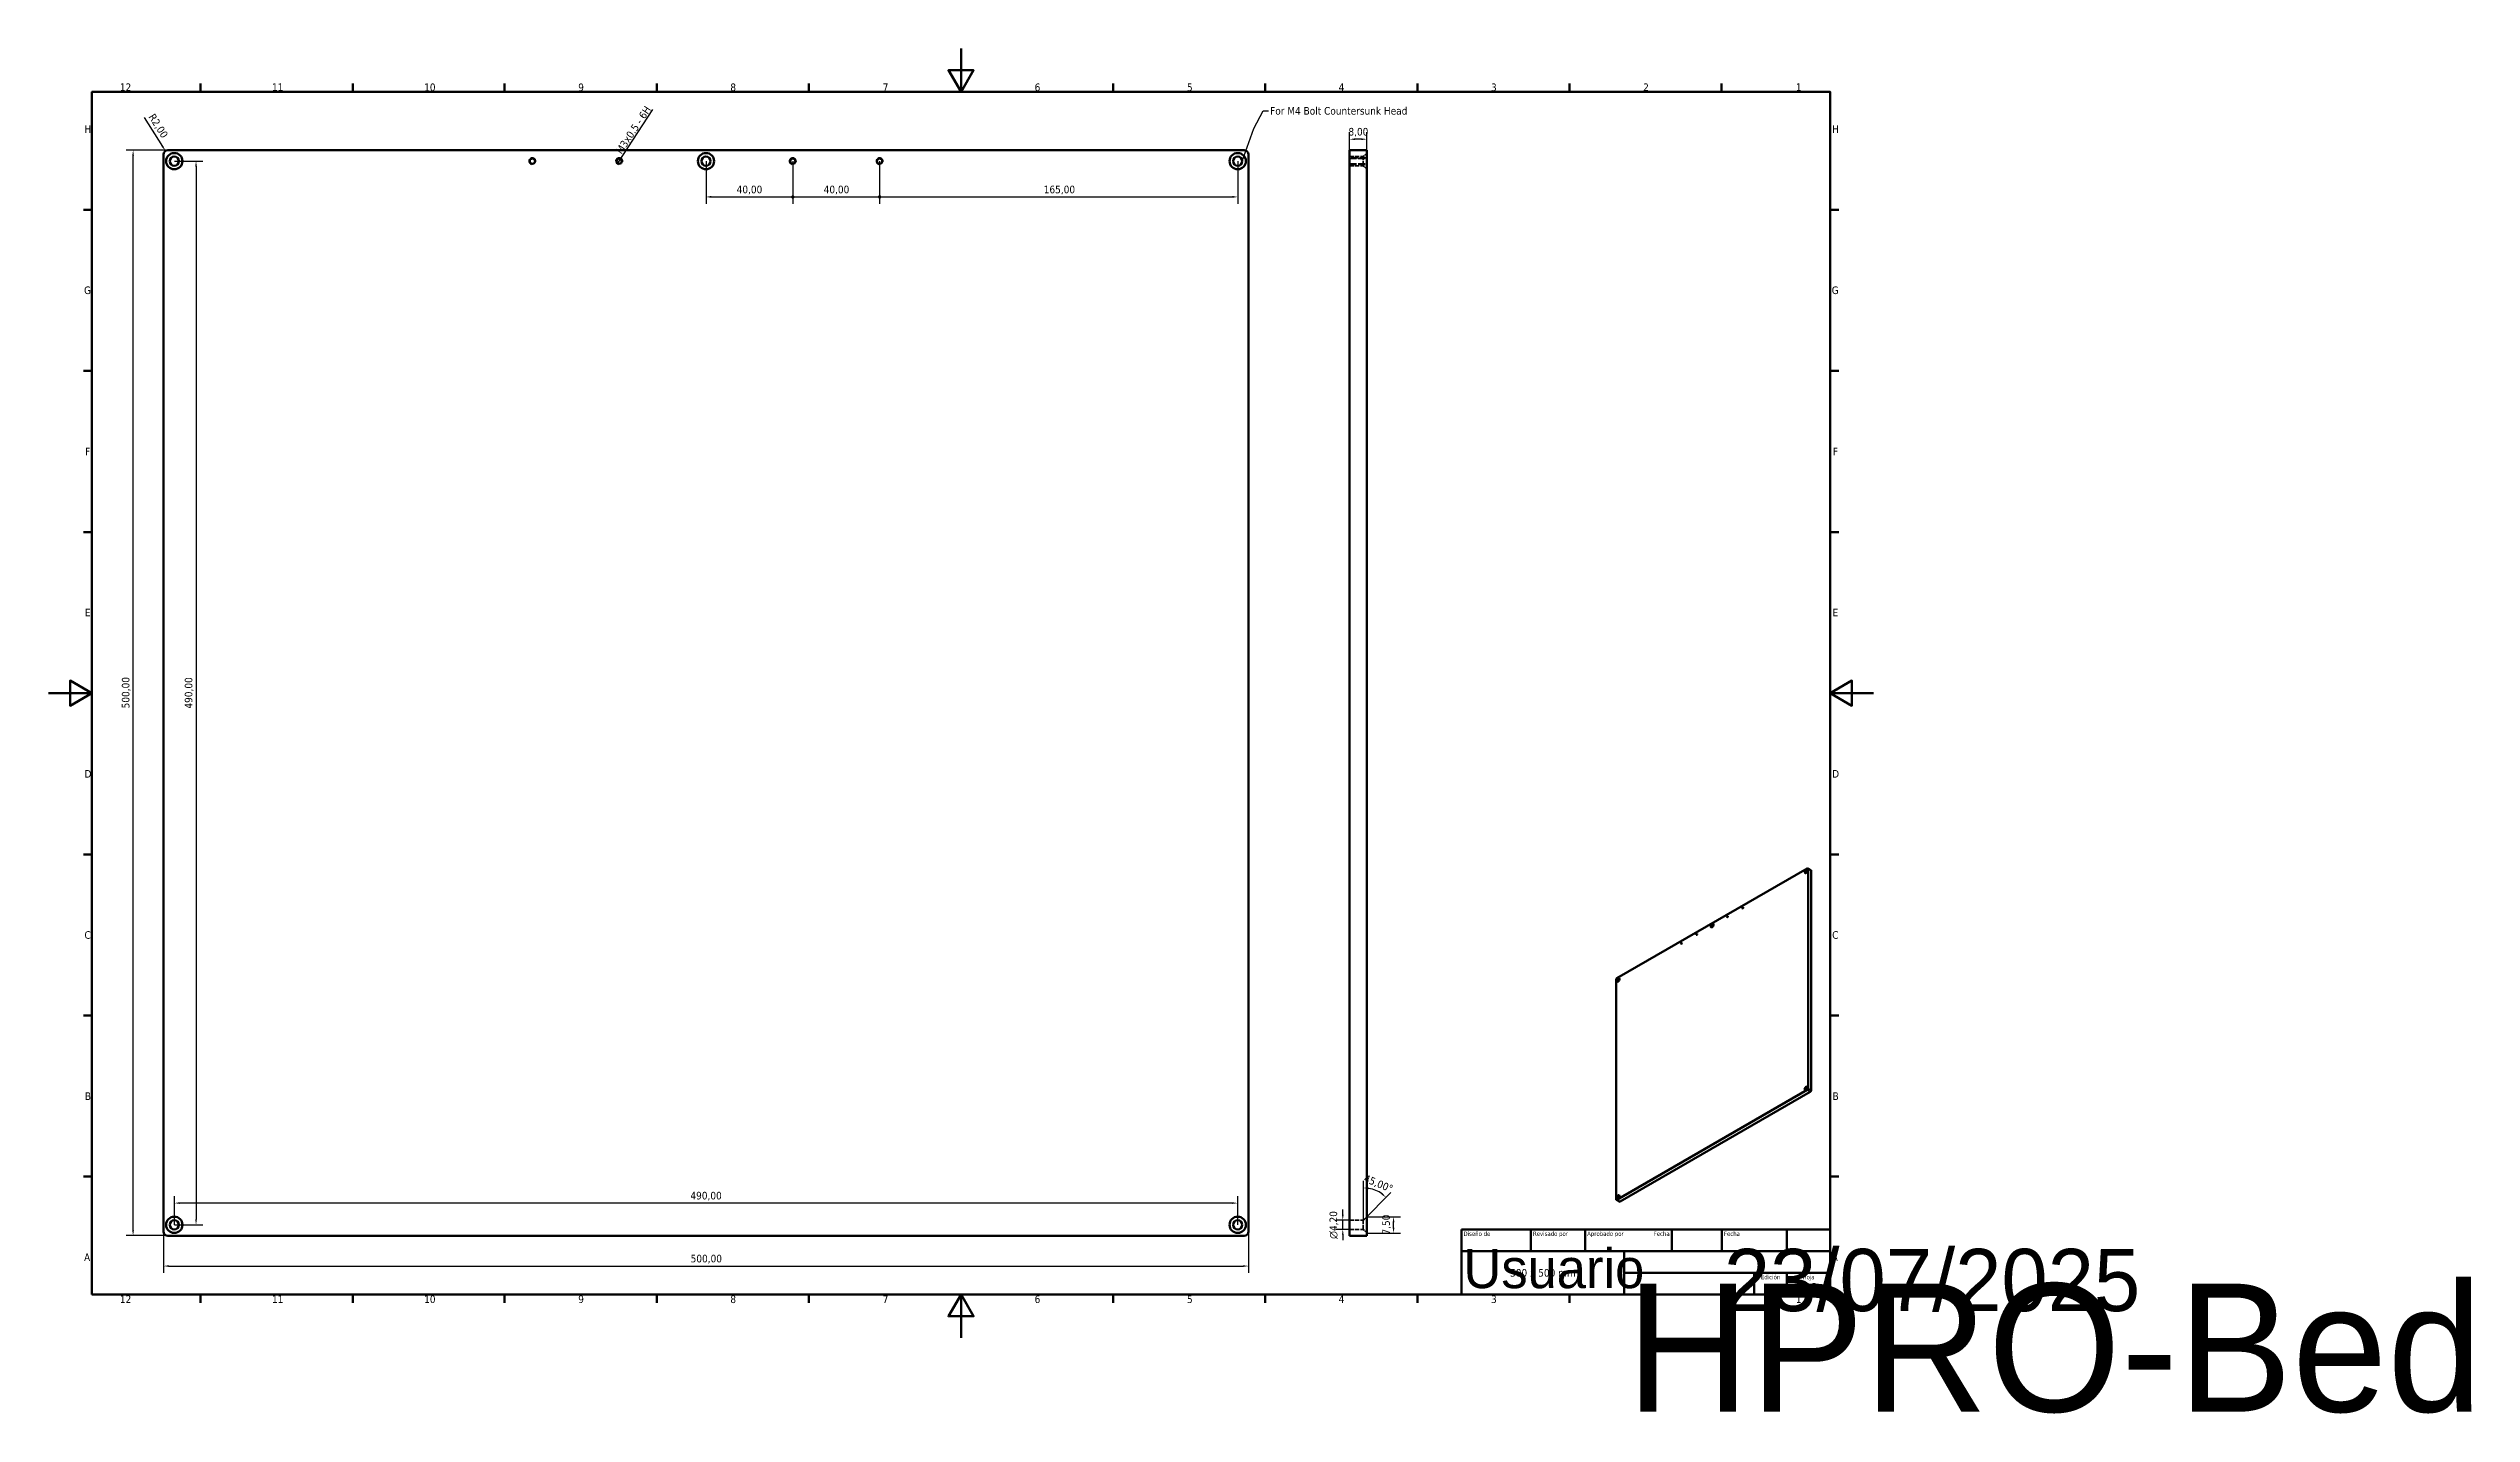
# Model space of a CAD drawing. Header units: millimetres. Extents: x 0 to 1117, y -35 to 594.
import ezdxf
from ezdxf.enums import TextEntityAlignment as Align

# ---------------------------------------------------------------- set-up
doc = ezdxf.new("R2018")
doc.units = ezdxf.units.MM
doc.linetypes.add('DASHED', pattern=[0.2068, 0.1655, -0.0413])
for name, color, linetype, lineweight in [('Borde (ISO)', 7, 'Continuous', 70), ('Cota (ISO)', 7, 'Continuous', 25), ('Oculto (ISO)', 7, 'DASHED', 35), ('Símbolo (ISO)', 7, 'Continuous', 25), ('Título (ISO)', 7, 'Continuous', 50), ('Visible (ISO)', 7, 'Continuous', 50), ('Visible fina (ISO)', 7, 'Continuous', 35)]:
    doc.layers.add(name, color=color, linetype=linetype, lineweight=lineweight)
doc.styles.add('Estilo de texto41', font='tahoma.ttf')
doc.styles.add('Texto de nota (ISO)', font='tahoma.ttf')
doc.dimstyles.new('Por defecto (ISO)', dxfattribs={"dimtxt": 3.5, "dimasz": 2.5, "dimexe": 3.175, "dimexo": 0, "dimgap": 0.762, "dimtad": 1, "dimzin": 0, "dimtxsty": 'Texto de nota (ISO)', "dimcen": 0.09, "dimdle": 10, "dimclrd": 256, "dimclre": 256, "dimclrt": 256, "dimazin": 0, "dimtfac": 1.001486, "dimtmove": 0, "dimatfit": 3, "dimfxl": 1, "dimtolj": 1, "dimtzin": 0, "dimlwd": -1, "dimlwe": -1, "dimarcsym": 0})
doc.dimstyles.new('Por defecto (ISO)$7', dxfattribs={"dimtxt": 3.5, "dimasz": 2.5, "dimexe": 3.175, "dimexo": 0, "dimgap": 0.762, "dimtad": 1, "dimzin": 0, "dimtxsty": 'Texto de nota (ISO)', "dimcen": 0.09, "dimdle": 10, "dimclrd": 256, "dimclre": 256, "dimclrt": 256, "dimazin": 0, "dimtfac": 1.001486, "dimtmove": 0, "dimatfit": 3, "dimfxl": 1, "dimtolj": 1, "dimtzin": 0, "dimlwd": -1, "dimlwe": -1, "dimarcsym": 0})
doc.dimstyles.new('Por defecto - Método 1b (ISO)$7', dxfattribs={"dimtxt": 3.5, "dimasz": 2.5, "dimexe": 3.175, "dimexo": 0, "dimgap": 0.762, "dimtad": 1, "dimtoh": 1, "dimtxsty": 'Texto de nota (ISO)', "dimcen": 0.09, "dimdle": 10, "dimclrd": 256, "dimclre": 256, "dimclrt": 256, "dimazin": 2, "dimtfac": 1, "dimtmove": 0, "dimatfit": 3, "dimfxl": 1, "dimtolj": 1, "dimlwd": -1, "dimlwe": -1, "dimarcsym": 0})

# ---------------------------------------------------------------- blocks, each defined once
blk = doc.blocks.new('Marcos Marco por defecto')
at = {"layer": 'Borde (ISO)'}
for p, q in [((70.1, 574), (70.1, 577.9)), ((140.2, 574), (140.2, 577.9)), ((210.2, 574), (210.2, 577.9)), ((280.3, 574), (280.3, 577.9)), ((350.4, 574), (350.4, 577.9)), ((490.6, 574), (490.6, 577.9)), ((560.7, 574), (560.7, 577.9)), ((630.8, 574), (630.8, 577.9)), ((700.8, 574), (700.8, 577.9)), ((770.9, 574), (770.9, 577.9)), ((20, 519.7), (16.1, 519.7)), ((821, 519.7), (824.9, 519.7)), ((20, 445.5), (16.1, 445.5)), ((821, 445.5), (824.9, 445.5)), ((20, 371.2), (16.1, 371.2)), ((821, 371.2), (824.9, 371.2)), ((20, 222.7), (16.1, 222.7)), ((821, 222.7), (824.9, 222.7)), ((20, 148.5), (16.1, 148.5)), ((821, 148.5), (824.9, 148.5)), ((20, 74.3), (16.1, 74.3)), ((821, 74.3), (824.9, 74.3)), ((70.1, 20), (70.1, 16.1)), ((140.2, 20), (140.2, 16.1)), ((210.2, 20), (210.2, 16.1)), ((280.3, 20), (280.3, 16.1)), ((350.4, 20), (350.4, 16.1)), ((490.6, 20), (490.6, 16.1)), ((560.7, 20), (560.7, 16.1)), ((630.8, 20), (630.8, 16.1)), ((700.8, 20), (700.8, 16.1)), ((770.9, 20), (770.9, 16.1))]:
    blk.add_line(p, q, dxfattribs=at)
at = {"layer": 'Borde (ISO)', "flags": 128}
for points in [[(420.5, 594), (420.5, 574), (414.7, 584), (426.3, 584), (420.5, 574)], [(20, 20), (20, 574), (821, 574), (821, 20), (20, 20)], [(0, 297), (20, 297), (10, 302.8), (10, 291.2), (20, 297)], [(841, 297), (821, 297), (831, 302.8), (831, 291.2), (821, 297)], [(420.5, 0), (420.5, 20), (414.7, 10), (426.3, 10), (420.5, 20)]]:
    blk.add_lwpolyline(points, dxfattribs=at)
at = {"layer": 'Borde (ISO)', "char_height": 3.5, "attachment_point": 7, "style": 'Texto de nota (ISO)'}
for s, insert in [('12', (32.9, 574.4)), ('11', (103, 574.4)), ('10', (173.1, 574.3)), ('9', (244.1, 574.3)), ('8', (314.2, 574.3)), ('7', (384.4, 574.4)), ('6', (454.4, 574.3)), ('5', (524.6, 574.3)), ('4', (594.5, 574.4)), ('3', (664.7, 574.3)), ('2', (734.8, 574.4)), ('1', (805.2, 574.4)), ('H', (16.6, 555.1)), ('H', (821.9, 555.1)), ('G', (16.4, 480.8)), ('G', (821.7, 480.8)), ('F', (16.9, 406.6)), ('F', (822.2, 406.6)), ('E', (16.8, 332.4)), ('E', (822.1, 332.4)), ('D', (16.6, 258.1)), ('D', (821.9, 258.1)), ('C', (16.6, 183.8)), ('C', (821.9, 183.8)), ('B', (16.8, 109.6)), ('B', (822.1, 109.6)), ('A', (16.4, 35.4)), ('A', (821.7, 35.4)), ('12', (32.9, 16.1)), ('11', (103, 16.1)), ('10', (173.1, 16)), ('9', (244.1, 16)), ('8', (314.2, 16)), ('7', (384.4, 16.1)), ('6', (454.4, 16)), ('5', (524.6, 16)), ('4', (594.5, 16.1)), ('3', (664.7, 16)), ('2', (734.8, 16.1)), ('1', (805.2, 16.1))]:
    blk.add_mtext(s, dxfattribs=dict(at, insert=insert))
blk = doc.blocks.new('Cajetines ISO')
at = {"layer": 'Título (ISO)'}
for p, q in [((270.1, 130), (100.1, 130)), ((100.1, 130), (100.1, 100)), ((132.1, 120), (132.1, 130)), ((157.1, 120), (157.1, 130)), ((197.1, 120), (197.1, 130)), ((220.1, 120), (220.1, 130)), ((250.1, 120), (250.1, 130)), ((270.1, 100), (270.1, 130)), ((100.1, 120), (270.1, 120)), ((175.1, 120), (175.1, 100)), ((270.1, 110), (175.1, 110)), ((235.1, 100), (235.1, 110)), ((250.1, 100), (250.1, 110)), ((100.1, 100), (270.1, 100))]:
    blk.add_line(p, q, dxfattribs=at)
at = {"layer": 'Título (ISO)', "style": 'Estilo de texto41'}
for s, p in [('Diseño de', (101.1, 129)), ('Revisado por', (133.1, 129)), ('Aprobado por', (158.1, 129)), ('Fecha', (221.1, 129))]:
    blk.add_text(s, height=2, dxfattribs=at).set_placement(p, align=Align.TOP_LEFT)
blk.add_text('Fecha', height=2, dxfattribs=at).set_placement((196.1, 129), align=Align.TOP_RIGHT)
for s, p in [('Edición', (242.6, 109)), ('Hoja', (260.1, 109))]:
    blk.add_text(s, height=2, dxfattribs=at).set_placement(p, align=Align.TOP_CENTER)
at = {"layer": 'Título (ISO)', "style": 'Texto de nota (ISO)'}
blk.add_text('3 / 3 ', height=3.5, dxfattribs=at).set_placement((260.1, 103.5), align=Align.MIDDLE_CENTER)
at = {"layer": 'Título (ISO)', "lineweight": 30, "flags": 104}
for tag, p in [('COMPROBADO_POR', (133.1, 121)), ('APROBADO_POR_ING.', (158.1, 121)), ('AUTOR', (101.1, 121)), ('FECHA_DE_CREACIÓN', (221.1, 121))]:
    blk.add_attdef(tag, text='', height=2.5, dxfattribs=at).set_placement(p, align=Align.BOTTOM_LEFT)
blk.add_attdef('FECHA_DE_APROBACIÓN_DE_ING.', text='', height=2.5, dxfattribs=at).set_placement((196.1, 121), align=Align.BOTTOM_RIGHT)
for tag, p in [('EMPRESA', (137.4, 110)), ('TÍTULO', (222.6, 115)), ('Nº_DE_REVISIÓN', (242.6, 103.5))]:
    blk.add_attdef(tag, text='', height=3.5, dxfattribs=at).set_placement(p, align=Align.MIDDLE_CENTER)
blk.add_attdef('Nº_DE_PIEZA', text='', height=3.5, dxfattribs=at).set_placement((176.1, 105), align=Align.MIDDLE_LEFT)
blk = doc.blocks.new('*D6')
at = {"layer": 'Cota (ISO)', "transparency": 16777216}
for p, q in [((53, 49.1), (53, 29.9)), ((553, 49.1), (553, 29.9)), ((55.5, 33.1), (550.5, 33.1))]:
    blk.add_line(p, q, dxfattribs=at)
for points in [[(55.5, 33.5), (55.5, 32.7), (53, 33.1)], [(550.5, 33.5), (550.5, 32.7), (553, 33.1)]]:
    blk.add_solid(points, dxfattribs=at)
at = {"layer": 'Defpoints', "color": 0, "transparency": 16777216}
for p in [(53, 49.1), (553, 49.1), (553, 33.1)]:
    blk.add_point(p, dxfattribs=at)
at = {"layer": 'Cota (ISO)', "transparency": 16777216, "insert": (295.9, 38.3), "char_height": 3.5, "attachment_point": 1, "style": 'Texto de nota (ISO)'}
blk.add_mtext('\\A1;500,00', dxfattribs=at)
blk = doc.blocks.new('*D7')
at = {"layer": 'Cota (ISO)', "transparency": 16777216}
for p, q in [((55, 547.1), (35.8, 547.1)), ((39, 49.6), (39, 544.6)), ((55, 47.1), (35.8, 47.1))]:
    blk.add_line(p, q, dxfattribs=at)
for points in [[(38.6, 544.6), (39.4, 544.6), (39, 547.1)], [(38.6, 49.6), (39.4, 49.6), (39, 47.1)]]:
    blk.add_solid(points, dxfattribs=at)
at = {"layer": 'Defpoints', "color": 0, "transparency": 16777216}
for p in [(39, 547.1), (55, 547.1), (55, 47.1)]:
    blk.add_point(p, dxfattribs=at)
at = {"layer": 'Cota (ISO)', "transparency": 16777216, "insert": (33.8, 290), "char_height": 3.5, "attachment_point": 1, "rotation": 90, "style": 'Texto de nota (ISO)'}
blk.add_mtext('\\A1;500,00', dxfattribs=at)
blk = doc.blocks.new('*D8')
at = {"layer": 'Cota (ISO)', "transparency": 16777216}
blk.add_line((44.1, 562.2), (52.6, 548.9), dxfattribs=at)
blk.add_solid([(52.9, 549.1), (52.2, 548.7), (53.9, 546.8)], dxfattribs=at)
at = {"layer": 'Defpoints', "color": 0, "transparency": 16777216}
for p in [(53.9, 546.8), (55, 545.1)]:
    blk.add_point(p, dxfattribs=at)
at = {"layer": 'Cota (ISO)', "transparency": 16777216, "insert": (48.9, 564.4), "char_height": 3.5, "attachment_point": 1, "rotation": 302.4196, "style": 'Texto de nota (ISO)'}
blk.add_mtext('\\A1;R2,00', dxfattribs=at)
blk = doc.blocks.new('_DotSmall')
at = {"color": 0, "linetype": 'ByBlock', "const_width": 0.5}
blk.add_lwpolyline([(-0.0625, 0, 1), (0.0625, 0, 1)], format="xyb", close=True, dxfattribs=at)
blk = doc.blocks.new('*D9')
at = {"layer": 'Cota (ISO)', "transparency": 16777216}
for p, q in [((303, 542.1), (303, 522.5)), ((343, 542.1), (343, 522.5)), ((305.5, 525.6), (343, 525.6))]:
    blk.add_line(p, q, dxfattribs=at)
blk.add_solid([(305.5, 526.1), (305.5, 525.2), (303, 525.6)], dxfattribs=at)
at = {"layer": 'Defpoints', "color": 0, "transparency": 16777216}
for p in [(303, 542.1), (343, 542.1), (343, 525.6)]:
    blk.add_point(p, dxfattribs=at)
at = {"layer": 'Cota (ISO)', "transparency": 16777216, "xscale": 2.5, "yscale": 2.5, "zscale": 2.5}
blk.add_blockref('_DotSmall', (343, 525.6), dxfattribs=at)
at = {"layer": 'Cota (ISO)', "transparency": 16777216, "insert": (317.1, 530.8), "char_height": 3.5, "attachment_point": 1, "style": 'Texto de nota (ISO)'}
blk.add_mtext('\\A1;40,00', dxfattribs=at)
blk = doc.blocks.new('*D11')
at = {"layer": 'Cota (ISO)', "transparency": 16777216}
for p, q in [((343, 542.1), (343, 522.5)), ((383, 542.1), (383, 522.5)), ((343, 525.6), (383, 525.6))]:
    blk.add_line(p, q, dxfattribs=at)
at = {"layer": 'Defpoints', "color": 0, "transparency": 16777216}
for p in [(343, 542.1), (383, 542.1), (383, 525.6)]:
    blk.add_point(p, dxfattribs=at)
at = {"layer": 'Cota (ISO)', "transparency": 16777216, "xscale": 2.5, "yscale": 2.5, "zscale": 2.5, "rotation": 180}
blk.add_blockref('_DotSmall', (343, 525.6), dxfattribs=at)
at = {"layer": 'Cota (ISO)', "transparency": 16777216, "xscale": 2.5, "yscale": 2.5, "zscale": 2.5}
blk.add_blockref('_DotSmall', (383, 525.6), dxfattribs=at)
at = {"layer": 'Cota (ISO)', "transparency": 16777216, "insert": (357.2, 530.8), "char_height": 3.5, "attachment_point": 1, "style": 'Texto de nota (ISO)'}
blk.add_mtext('\\A1;40,00', dxfattribs=at)
blk = doc.blocks.new('*D12')
at = {"layer": 'Cota (ISO)', "transparency": 16777216}
for p, q in [((383, 542.1), (383, 522.5)), ((548, 542.1), (548, 522.5)), ((383, 525.6), (545.5, 525.6))]:
    blk.add_line(p, q, dxfattribs=at)
blk.add_solid([(545.5, 526.1), (545.5, 525.2), (548, 525.6)], dxfattribs=at)
at = {"layer": 'Defpoints', "color": 0, "transparency": 16777216}
for p in [(383, 542.1), (548, 542.1), (548, 525.6)]:
    blk.add_point(p, dxfattribs=at)
at = {"layer": 'Cota (ISO)', "transparency": 16777216, "xscale": 2.5, "yscale": 2.5, "zscale": 2.5, "rotation": 180}
blk.add_blockref('_DotSmall', (383, 525.6), dxfattribs=at)
at = {"layer": 'Cota (ISO)', "transparency": 16777216, "insert": (458.6, 530.8), "char_height": 3.5, "attachment_point": 1, "style": 'Texto de nota (ISO)'}
blk.add_mtext('\\A1;165,00', dxfattribs=at)
blk = doc.blocks.new('*D13')
at = {"layer": 'Cota (ISO)', "transparency": 16777216}
for p, q in [((58, 542.1), (71.2, 542.1)), ((68, 539.6), (68, 54.6)), ((58, 52.1), (71.2, 52.1))]:
    blk.add_line(p, q, dxfattribs=at)
for points in [[(67.6, 539.6), (68.4, 539.6), (68, 542.1)], [(67.6, 54.6), (68.4, 54.6), (68, 52.1)]]:
    blk.add_solid(points, dxfattribs=at)
at = {"layer": 'Defpoints', "color": 0, "transparency": 16777216}
for p in [(58, 542.1), (58, 52.1), (68, 52.1)]:
    blk.add_point(p, dxfattribs=at)
at = {"layer": 'Cota (ISO)', "transparency": 16777216, "insert": (62.8, 289.9), "char_height": 3.5, "attachment_point": 1, "rotation": 90, "style": 'Texto de nota (ISO)'}
blk.add_mtext('\\A1;490,00', dxfattribs=at)
blk = doc.blocks.new('*D14')
at = {"layer": 'Cota (ISO)', "transparency": 16777216}
for p, q in [((58, 52.1), (58, 65.3)), ((545.5, 62.1), (60.5, 62.1)), ((548, 52.1), (548, 65.3))]:
    blk.add_line(p, q, dxfattribs=at)
for points in [[(60.5, 62.5), (60.5, 61.7), (58, 62.1)], [(545.5, 62.5), (545.5, 61.7), (548, 62.1)]]:
    blk.add_solid(points, dxfattribs=at)
at = {"layer": 'Defpoints', "color": 0, "transparency": 16777216}
for p in [(58, 62.1), (58, 52.1), (548, 52.1)]:
    blk.add_point(p, dxfattribs=at)
at = {"layer": 'Cota (ISO)', "transparency": 16777216, "insert": (295.8, 67.3), "char_height": 3.5, "attachment_point": 1, "style": 'Texto de nota (ISO)'}
blk.add_mtext('\\A1;490,00', dxfattribs=at)
blk = doc.blocks.new('*D15')
at = {"layer": 'Cota (ISO)', "transparency": 16777216}
for p, q in [((599.5, 547.1), (599.5, 555.4)), ((605, 552.2), (602, 552.2)), ((607.5, 547.1), (607.5, 555.4))]:
    blk.add_line(p, q, dxfattribs=at)
for points in [[(602, 552.6), (602, 551.8), (599.5, 552.2)], [(605, 552.6), (605, 551.8), (607.5, 552.2)]]:
    blk.add_solid(points, dxfattribs=at)
at = {"layer": 'Defpoints', "color": 0, "transparency": 16777216}
for p in [(599.5, 552.2), (599.5, 547.1), (607.5, 547.1)]:
    blk.add_point(p, dxfattribs=at)
at = {"layer": 'Cota (ISO)', "transparency": 16777216, "insert": (599, 557.4), "char_height": 3.5, "attachment_point": 1, "style": 'Texto de nota (ISO)'}
blk.add_mtext('\\A1;8,00', dxfattribs=at)
blk = doc.blocks.new('*D16')
at = {"layer": 'Cota (ISO)', "transparency": 16777216}
for p, q in [((596.4, 56.7), (596.4, 59.2)), ((599.5, 54.2), (593.2, 54.2)), ((599.5, 50), (593.2, 50)), ((596.4, 50), (596.4, 54.2)), ((596.4, 47.5), (596.4, 45))]:
    blk.add_line(p, q, dxfattribs=at)
for points in [[(596, 56.7), (596.8, 56.7), (596.4, 54.2)], [(596, 47.5), (596.8, 47.5), (596.4, 50)]]:
    blk.add_solid(points, dxfattribs=at)
at = {"layer": 'Defpoints', "color": 0, "transparency": 16777216}
for p in [(596.4, 54.2), (599.5, 54.2), (599.5, 50)]:
    blk.add_point(p, dxfattribs=at)
at = {"layer": 'Cota (ISO)', "transparency": 16777216, "insert": (590.3, 45.6), "char_height": 3.5, "attachment_point": 1, "rotation": 90, "style": 'Texto de nota (ISO)'}
blk.add_mtext('\\A1;{\\fAIGDT|b0|i0;\\ln}\\fTahoma|b0|i0;{\\H3.5000;4,20}', dxfattribs=at)
blk = doc.blocks.new('*D17')
at = {"layer": 'Cota (ISO)', "transparency": 16777216}
for p, q in [((607.5, 55.8), (623, 55.8)), ((607.5, 48.3), (623, 48.3)), ((619.8, 50.8), (619.8, 53.3))]:
    blk.add_line(p, q, dxfattribs=at)
for points in [[(619.4, 53.3), (620.2, 53.3), (619.8, 55.8)], [(619.4, 50.8), (620.2, 50.8), (619.8, 48.3)]]:
    blk.add_solid(points, dxfattribs=at)
at = {"layer": 'Defpoints', "color": 0, "transparency": 16777216}
for p in [(607.5, 55.8), (619.8, 55.8), (607.5, 48.3)]:
    blk.add_point(p, dxfattribs=at)
at = {"layer": 'Cota (ISO)', "transparency": 16777216, "insert": (614.6, 47.6), "char_height": 3.5, "attachment_point": 1, "rotation": 90, "style": 'Texto de nota (ISO)'}
blk.add_mtext('\\A1;7,50', dxfattribs=at)
blk = doc.blocks.new('*D18')
at = {"layer": 'Cota (ISO)', "transparency": 16777216}
for q in [(605.9, 72.3), (618.6, 67)]:
    blk.add_line((605.9, 54.2), q, dxfattribs=at)
blk.add_arc((605.9, 54.2), 14.9, 54.631, 80.369, dxfattribs=at)
for points in [[(608.3, 68.5), (608.4, 69.3), (605.9, 69.1)], [(614.7, 66.6), (614.2, 66), (616.4, 64.7)]]:
    blk.add_solid(points, dxfattribs=at)
at = {"layer": 'Defpoints', "color": 0, "transparency": 16777216}
for p in [(609.7, 68.6), (605.9, 54.2), (605.9, 54.2), (605.9, 54.2)]:
    blk.add_point(p, dxfattribs=at)
at = {"layer": 'Cota (ISO)', "transparency": 16777216, "insert": (607.1, 75.4), "char_height": 3.5, "attachment_point": 1, "rotation": 337.5, "style": 'Texto de nota (ISO)'}
blk.add_mtext('\\A1;45,00°', dxfattribs=at)

msp = doc.modelspace()

# ---------------------------------------------------------------- linework, layer by layer
at = {"layer": 'Oculto (ISO)', "ltscale": 12.088875}
for p, q in [((599.51, 544.188), (605.86, 544.188)), ((599.51, 539.988), (605.86, 539.988)), ((599.51, 54.188), (605.86, 54.188)), ((599.51, 49.988), (605.86, 49.988))]:
    msp.add_line(p, q, dxfattribs=at)
at = {"layer": 'Oculto (ISO)', "ltscale": 19.34236}
for p, q in [((607.51, 543.588), (599.51, 543.588)), ((599.51, 543.317), (607.51, 543.317)), ((599.51, 540.858), (607.51, 540.858)), ((599.51, 540.588), (607.51, 540.588))]:
    msp.add_line(p, q, dxfattribs=at)
at = {"layer": 'Oculto (ISO)', "ltscale": 4.44227}
for p, q in [((605.86, 544.188), (607.51, 545.838)), ((605.86, 539.988), (607.51, 538.338)), ((605.86, 54.188), (607.51, 55.838)), ((605.86, 49.988), (607.51, 48.338))]:
    msp.add_line(p, q, dxfattribs=at)
at = {"layer": 'Oculto (ISO)', "ltscale": 12.559763}
for p, q in [((605.86, 539.988), (605.86, 544.188)), ((605.86, 49.988), (605.86, 54.188))]:
    msp.add_line(p, q, dxfattribs=at)
at = {"layer": 'Visible (ISO)'}
for p, q in [((52.982, 545.088), (52.982, 49.088)), ((550.982, 547.088), (54.982, 547.088)), ((552.982, 49.088), (552.982, 545.088)), ((599.51, 545.088), (599.51, 547.088)), ((607.51, 547.088), (599.51, 547.088)), ((599.51, 49.088), (599.51, 545.088)), ((607.51, 547.088), (607.51, 545.088)), ((607.51, 545.088), (607.51, 49.088)), ((810.415, 216.285), (722.734, 165.662)), ((810.665, 216.31), (812.079, 215.493)), ((810.769, 114.835), (810.769, 216.081)), ((812.183, 215.264), (812.183, 114.019)), ((722.38, 165.05), (722.38, 63.804)), ((722.734, 63.6), (810.415, 114.223)), ((811.829, 113.407), (724.148, 62.784)), ((722.484, 63.575), (723.898, 62.759)), ((54.982, 47.088), (550.982, 47.088)), ((599.51, 47.088), (599.51, 49.088)), ((599.51, 47.088), (607.51, 47.088)), ((607.51, 49.088), (607.51, 47.088))]:
    msp.add_line(p, q, dxfattribs=at)
for centre, radius in [((57.982, 542.088), 3.75), ((57.982, 542.088), 2.1), ((222.982, 542.088), 1.23), ((262.982, 542.088), 1.23), ((302.982, 542.088), 3.75), ((302.982, 542.088), 2.1), ((342.982, 542.088), 1.23), ((382.982, 542.088), 1.23), ((547.982, 542.088), 3.75), ((547.982, 542.088), 2.1), ((57.982, 52.088), 3.75), ((547.982, 52.088), 3.75), ((57.982, 52.088), 2.1), ((547.982, 52.088), 2.1)]:
    msp.add_circle(centre, radius, dxfattribs=at)
for centre, start, end in [((54.982, 545.088), 90, 180), ((550.982, 545.088), 0, 90), ((54.982, 49.088), 180, 270), ((550.982, 49.088), 270, 0)]:
    msp.add_arc(centre, 2, start, end, dxfattribs=at)
for centre, major_axis in [((809.885, 214.958), (-0.469, -0.812)), ((766.574, 189.953), (-0.469, -0.812)), ((773.646, 194.036), (-0.154, -0.266)), ((780.717, 198.118), (-0.154, -0.266)), ((752.432, 181.788), (-0.154, -0.266)), ((759.503, 185.871), (-0.154, -0.266)), ((723.264, 164.948), (-0.469, -0.812)), ((809.885, 114.937), (-0.469, -0.812)), ((723.264, 64.927), (-0.469, -0.812))]:
    msp.add_ellipse(centre, major_axis=major_axis, ratio=0.57735027, dxfattribs=at)
for centre, major_axis, start_param, end_param in [((810.176, 214.79), (0.263, 0.455), 5.83945131, 9.86851196), ((810.415, 215.877), (0.25, 0.433), 5.49778714, 7.06858347), ((811.829, 215.06), (0.25, 0.433), 5.49778714, 6.28318531), ((766.866, 189.785), (0.263, 0.455), 5.83945131, 9.86851196), ((722.734, 165.254), (0.25, 0.433), 0.78539816, 2.35619449), ((723.556, 164.779), (0.263, 0.455), 5.83945131, 9.86851196), ((810.176, 114.769), (0.263, 0.455), 5.83945131, 9.86851196), ((810.415, 114.631), (-0.25, -0.433), 0.78539816, 2.35619449), ((811.829, 113.815), (0.25, 0.433), 3.92699082, 5.49778714), ((722.734, 64.008), (-0.25, -0.433), 5.49778714, 7.06858347), ((723.556, 64.759), (0.263, 0.455), 5.83945131, 9.86851196), ((724.148, 63.192), (-0.25, -0.433), 0, 0.78539816)]:
    msp.add_ellipse(centre, major_axis=major_axis, ratio=0.57735027, start_param=start_param, end_param=end_param, dxfattribs=at)
at = {"layer": 'Visible fina (ISO)'}
for p, q in [((810.769, 216.081), (812.183, 215.264)), ((810.415, 114.223), (811.829, 113.407)), ((812.183, 114.019), (810.769, 114.835)), ((724.148, 62.784), (722.734, 63.6))]:
    msp.add_line(p, q, dxfattribs=at)
for centre in [(222.982, 542.088), (262.982, 542.088), (342.982, 542.088), (382.982, 542.088)]:
    msp.add_arc(centre, 1.5, 350, 260, dxfattribs=at)

# ---------------------------------------------------------------- block references
msp.add_blockref('Marcos Marco por defecto', (0, 0))
ref = msp.add_blockref('Cajetines ISO', (550.929, -80))
lines = msp.add_mtext('HPRO-Bed', dxfattribs={"layer": 'Título (ISO)', "insert": (727, 25), "char_height": 59, "attachment_point": 1})
ref.add_attrib('Nº_DE_PIEZA', '', (727, 25), dxfattribs={"flags": 104}).embed_mtext(lines)
lines = msp.add_mtext('Usuario', dxfattribs={"layer": 'Título (ISO)', "insert": (652, 41), "char_height": 18.0843, "attachment_point": 1})
ref.add_attrib('AUTOR', '', (652, 41), dxfattribs={"flags": 104}).embed_mtext(lines)
lines = msp.add_mtext('23/07/2025', dxfattribs={"layer": 'Título (ISO)', "insert": (772, 41), "char_height": 28.6665, "attachment_point": 1})
ref.add_attrib('FECHA_DE_CREACIÓN', '', (772, 41), dxfattribs={"flags": 104}).embed_mtext(lines)

# ---------------------------------------------------------------- texts
at = {"layer": 'Símbolo (ISO)', "insert": (264.121, 545.016), "char_height": 3.5, "width": 26.32057, "attachment_point": 7, "rotation": 56.682551, "line_spacing_factor": 0.6125, "style": 'Texto de nota (ISO)'}
msp.add_mtext('M3x0.5 - 6H', dxfattribs=at)
at = {"layer": 'Símbolo (ISO)', "char_height": 3.5, "style": 'Texto de nota (ISO)'}
for s, insert, width, attachment_point in [('\\fTahoma|b0|i0;For M4 Bolt Countersunk Head', (562.927, 567.024), 64.99676, 1), ('\\fTahoma|b0|i0;500 x 500 mm', (688.592, 29.949), 72.54606, 5)]:
    msp.add_mtext(s, dxfattribs=dict(at, insert=insert, width=width, attachment_point=attachment_point))

# ---------------------------------------------------------------- dimensions: what is measured, and where the dimension line sits
at = {"layer": 'Cota (ISO)'}
dim = msp.add_radius_dim(center=(54.982, 545.088), mpoint=(53.909, 546.776), dimstyle='Por defecto (ISO)', override={"dimgap": 0.762, "dimdec": 2, "dimlfac": 1, "dimcen": 0, "dimtol": 0, "dimlim": 0, "dimtp": 0, "dimtm": 0, "dimtdec": 2, "dimtofl": 0}, dxfattribs=at)
dim.commit()
dim.dimension.update_dxf_attribs({"geometry": '*D8', "text_midpoint": (50.181, 558.211)})
for base, p1, p2, angle, override, picture, middle in [((599.51, 552.192), (607.51, 547.088), (599.51, 547.088), 180, {"dimgap": 0.762, "dimdec": 2, "dimtol": 0, "dimlim": 0, "dimtp": 0, "dimtm": 0, "dimtdec": 2, "dimtofl": 0, "dimatfit": 1}, '*D15', (603.51, 552.192)), ((38.982, 547.088), (54.982, 47.088), (54.982, 547.088), 270, {"dimgap": 0.762, "dimdec": 2, "dimtol": 0, "dimlim": 0, "dimtp": 0, "dimtm": 0, "dimtdec": 2, "dimtofl": 0, "dimatfit": 1}, '*D7', (38.982, 297.088)), ((67.982, 52.088), (57.982, 542.088), (57.982, 52.088), 90, {"dimgap": 0.762, "dimdec": 2, "dimtol": 0, "dimlim": 0, "dimtp": 0, "dimtm": 0, "dimtdec": 2, "dimtofl": 0, "dimatfit": 1}, '*D13', (67.982, 297.088)), ((342.982, 525.641), (302.982, 542.088), (342.982, 542.088), 180, {"dimgap": 0.762, "dimdec": 2, "dimblk2": 'DotSmall', "dimsah": 1, "dimdle": 0, "dimtol": 0, "dimlim": 0, "dimtp": 0, "dimtm": 0, "dimtdec": 2, "dimtofl": 0, "dimatfit": 1}, '*D9', (322.972, 525.641)), ((382.982, 525.641), (342.982, 542.088), (382.982, 542.088), 180, {"dimgap": 0.762, "dimdec": 2, "dimblk1": 'DotSmall', "dimblk2": 'DotSmall', "dimsah": 1, "dimdle": 0, "dimtol": 0, "dimlim": 0, "dimtp": 0, "dimtm": 0, "dimtdec": 2, "dimtofl": 0, "dimatfit": 1}, '*D11', (362.992, 525.641)), ((547.982, 525.641), (382.982, 542.088), (547.982, 542.088), 180, {"dimgap": 0.762, "dimdec": 2, "dimblk1": 'DotSmall', "dimsah": 1, "dimdle": 0, "dimtol": 0, "dimlim": 0, "dimtp": 0, "dimtm": 0, "dimtdec": 2, "dimtofl": 0, "dimatfit": 1}, '*D12', (465.492, 525.641)), ((57.982, 62.088), (547.982, 52.088), (57.982, 52.088), 180, {"dimgap": 0.762, "dimdec": 2, "dimtol": 0, "dimlim": 0, "dimtp": 0, "dimtm": 0, "dimtdec": 2, "dimtofl": 0, "dimatfit": 1}, '*D14', (302.982, 62.088)), ((619.813, 55.838), (607.51, 48.338), (607.51, 55.838), 90, {"dimgap": 0.762, "dimdec": 2, "dimtol": 0, "dimlim": 0, "dimtp": 0, "dimtm": 0, "dimtdec": 2, "dimtofl": 0, "dimatfit": 1}, '*D17', (619.813, 52.088)), ((552.982, 33.088), (52.982, 49.088), (552.982, 49.088), 180, {"dimgap": 0.762, "dimdec": 2, "dimtol": 0, "dimlim": 0, "dimtp": 0, "dimtm": 0, "dimtdec": 2, "dimtofl": 0, "dimatfit": 1}, '*D6', (302.982, 33.088))]:
    dim = msp.add_linear_dim(base=base, p1=p1, p2=p2, angle=angle, dimstyle='Por defecto (ISO)', override=override, dxfattribs=at)
    dim.commit()
    dim.dimension.update_dxf_attribs({"geometry": picture, "text_midpoint": middle, "dimtype": 160})
dim = msp.add_angular_dim_3p(base=(609.714, 68.571), center=(605.86, 54.188), p1=(605.867, 54.195), p2=(605.86, 54.198), dimstyle='Por defecto (ISO)', override={"dimgap": 0.762, "dimadec": 2, "dimtol": 0, "dimlim": 0, "dimtp": 0, "dimtm": 0, "dimtdec": 2}, dxfattribs=at)
dim.commit()
dim.dimension.update_dxf_attribs({"geometry": '*D18', "text_midpoint": (611.558, 67.944), "dimtype": 165})
dim = msp.add_linear_dim(base=(596.372, 54.188), p1=(599.51, 49.988), p2=(599.51, 54.188), angle=270, text='{\\fAIGDT|b0|i0;\\ln}\\fTahoma|b0|i0;{\\H3.5000;<>}', dimstyle='Por defecto (ISO)', override={"dimgap": 0.762, "dimdec": 2, "dimtol": 0, "dimlim": 0, "dimtp": 0, "dimtm": 0, "dimtdec": 2, "dimtofl": 1, "dimatfit": 1}, dxfattribs=at)
dim.commit()
dim.dimension.update_dxf_attribs({"geometry": '*D16', "text_midpoint": (596.372, 52.088), "dimtype": 160})

# ---------------------------------------------------------------- leaders
at = {"layer": 'Símbolo (ISO)', "annotation_type": 0, "has_hookline": 1, "hookline_direction": 0, "text_width": 25.36, "horizontal_direction": (0.549277, 0.83564, 0)}
msp.add_leader([(262.158, 540.834), (264.608, 544.696)], dimstyle='Por defecto (ISO)$7', override={"dimgap": 0, "dimtad": 1}, dxfattribs=at)
at = {"layer": 'Símbolo (ISO)', "annotation_type": 0, "has_hookline": 1, "hookline_direction": 0, "text_width": 64.34}
msp.add_leader([(550.082, 542.088), (555.355, 557.144), (559.665, 565.274), (562.165, 565.274)], dimstyle='Por defecto - Método 1b (ISO)$7', override={"dimtad": 0}, dxfattribs=at)

doc.saveas('drawing.dxf')
